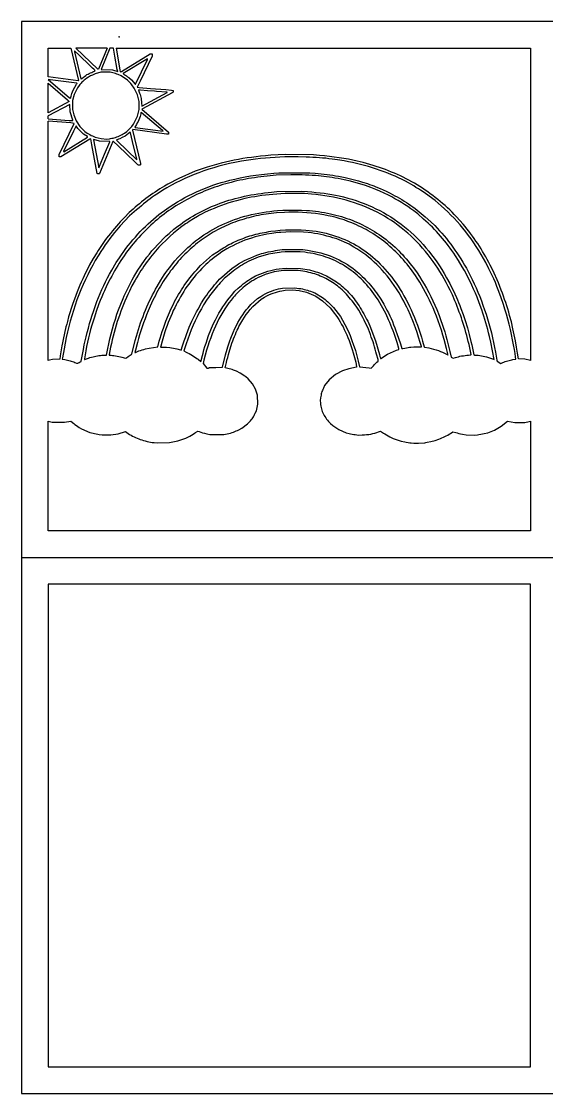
# Model space of a CAD drawing. Extents: x 0 to 250, y 0 to 250.
# Drawn here: x 0 to 122.5, y 0 to 250 of the extents above; entities that cross this region are included whole.
import ezdxf

# ---------------------------------------------------------------- set-up
doc = ezdxf.new("R2010")
doc.units = 0
doc.layers.add('CARVE', color=1, linetype='CONTINUOUS')
doc.layers.add('CUT', color=18, linetype='CONTINUOUS')

msp = doc.modelspace()

# ---------------------------------------------------------------- linework, layer by layer
at = {"layer": 'CARVE'}
for points in [[(15.55, 237.74), (15.8, 237.87), (16.09, 238.01), (16.39, 238.13), (16.64, 238.23), (16.85, 238.32), (17.03, 238.39), (17.14, 238.45), (17.18, 238.47), (17.19, 238.48), (17.16, 238.53), (17.09, 238.61), (16.86, 238.84), (16.54, 239.13), (15.95, 239.7), (13.44, 242.11), (12.37, 243.14), (12.37, 242.9), (13.87, 236.61), (13.9, 236.59), (13.95, 236.62), (14.07, 236.7), (14.46, 237), (14.71, 237.2), (15, 237.4), (15.29, 237.59)], [(29.4, 241.2), (29.4, 241.27), (23.76, 237.84), (23.75, 237.79), (23.78, 237.76), (23.85, 237.71), (24.08, 237.57), (24.25, 237.47), (24.49, 237.3), (24.76, 237.11), (25.03, 236.9), (25.66, 236.39), (26.51, 235.34), (26.61, 235.34), (29.4, 241.14)], [(21.65, 222.87), (21.93, 222.95), (22.23, 223.06), (22.54, 223.18), (22.85, 223.31), (23.16, 223.47), (23.46, 223.63), (23.75, 223.8), (24.02, 223.97), (24.58, 224.35), (25.73, 225.5), (26.11, 226.06), (26.28, 226.32), (26.46, 226.64), (26.64, 226.96), (26.78, 227.26), (27.08, 227.9), (27.45, 229.44), (27.45, 231.36), (27.08, 232.9), (26.78, 233.54), (26.64, 233.84), (26.48, 234.13), (26.31, 234.42), (26.13, 234.7), (25.93, 234.98), (25.72, 235.25), (25.5, 235.52), (25.27, 235.78), (24.78, 236.31), (23.26, 237.33), (22.59, 237.6), (22.29, 237.72), (21.95, 237.84), (21.61, 237.95), (21.33, 238.03), (20.73, 238.17), (18.54, 238.16), (17.2, 237.8), (16.54, 237.5), (16.09, 237.28), (15.65, 237.03), (15.24, 236.76), (14.85, 236.46), (14.66, 236.31), (14.47, 236.15), (14.3, 235.98), (14.12, 235.81), (13.96, 235.64), (13.8, 235.46), (13.64, 235.27), (13.49, 235.08), (13.06, 234.51), (12.29, 232.94), (11.92, 231.54), (11.91, 229.44), (12.19, 228.19), (12.74, 226.85), (13.62, 225.5), (14.78, 224.35), (15.34, 223.97), (15.61, 223.8), (15.92, 223.62), (16.25, 223.44), (16.54, 223.3), (17.18, 223), (18.63, 222.67), (19.94, 222.58), (20.51, 222.65), (20.78, 222.69), (21.08, 222.75), (21.38, 222.81)], [(11.77, 233.19), (12.03, 233.99), (12.84, 235.39), (12.93, 235.45), (12.96, 235.47), (12.99, 235.5), (12.99, 235.53), (12.98, 235.54), (12.94, 235.58), (6.73, 236.41), (6.27, 236.44), (11.23, 232.19), (11.5, 232.09), (11.5, 232.24), (11.52, 232.36), (11.58, 232.58), (11.66, 232.86)], [(33.97, 233.47), (33.95, 233.49), (31.5, 233.69), (31.01, 233.73), (29.4, 233.85), (27.76, 233.99), (27.27, 234.05), (27.48, 233.53), (27.58, 233.25), (27.67, 232.96), (27.76, 232.66), (27.83, 232.35), (27.9, 232.03), (27.95, 231.7), (28, 231.37), (28.03, 231.04), (28.08, 230.27), (33.99, 233.45)], [(30.42, 226.67), (27.95, 228.78), (27.92, 228.78), (27.91, 228.77), (27.9, 228.75), (27.89, 228.67), (27.88, 228.57), (27.86, 228.46), (27.79, 228.17), (27.68, 227.84), (27.55, 227.47), (27.39, 227.08), (27.21, 226.69), (27.02, 226.33), (26.84, 225.99), (26.45, 225.35), (26.51, 225.3), (32.46, 224.49), (33.07, 224.39), (32.9, 224.55)], [(15.41, 223.06), (15.43, 223.14), (14.46, 223.75), (13.87, 224.32), (13.62, 224.57), (13.37, 224.83), (13.16, 225.07), (13, 225.26), (12.73, 225.64), (12.11, 224.4), (9.83, 219.66), (9.88, 219.61), (15.39, 222.99)], [(26.17, 221.01), (25.45, 224.05), (25.35, 224.15), (24.17, 223.26), (23.5, 222.92), (22.93, 222.66), (22.68, 222.55), (22.5, 222.48), (22.17, 222.38), (22.22, 222.25), (24.76, 219.82), (26.9, 217.74), (26.9, 217.98)], [(19.41, 219.08), (20.6, 221.94), (20.6, 222.02), (18.19, 222.11), (16.88, 222.46), (16.84, 222.43), (18.03, 215.87), (18.22, 216.22)], [(13.9, 170.74), (13.96, 170.79), (14.44, 173.48), (14.66, 174.59), (14.86, 175.51), (15.08, 176.48), (15.34, 177.49), (15.61, 178.51), (15.89, 179.53), (16.19, 180.53), (16.48, 181.48), (16.78, 182.38), (17.61, 184.66), (17.99, 185.63), (18.38, 186.57), (18.79, 187.49), (19.2, 188.39), (19.64, 189.29), (20.1, 190.18), (20.58, 191.08), (21.09, 191.99), (22.1, 193.78), (22.85, 194.89), (23.34, 195.61), (23.85, 196.33), (24.37, 197.03), (24.9, 197.73), (25.44, 198.41), (26, 199.07), (26.57, 199.73), (27.14, 200.37), (27.73, 201), (28.32, 201.61), (28.93, 202.21), (29.54, 202.79), (30.16, 203.35), (30.79, 203.9), (31.42, 204.44), (32.07, 204.95), (33.88, 206.31), (34.7, 206.87), (35.53, 207.41), (36.39, 207.93), (37.25, 208.44), (38.14, 208.93), (39.03, 209.4), (39.94, 209.84), (40.86, 210.27), (41.79, 210.68), (42.74, 211.07), (43.69, 211.44), (44.65, 211.79), (45.62, 212.11), (46.6, 212.42), (47.59, 212.7), (48.58, 212.96), (49.8, 213.26), (51.01, 213.52), (52.22, 213.76), (53.45, 213.97), (54.71, 214.15), (56.02, 214.32), (57.4, 214.47), (58.84, 214.6), (60.07, 214.71), (67.3, 214.71), (68.52, 214.6), (69.93, 214.47), (70.63, 214.39), (71.31, 214.31), (71.98, 214.21), (72.65, 214.12), (73.3, 214.01), (73.95, 213.9), (75.54, 213.62), (78.64, 212.84), (79.53, 212.56), (80.69, 212.18), (81.21, 212), (81.71, 211.82), (82.2, 211.64), (82.69, 211.45), (83.7, 211.02), (85.12, 210.41), (86.03, 209.95), (86.58, 209.67), (87.13, 209.37), (87.67, 209.07), (88.21, 208.76), (88.74, 208.45), (89.27, 208.12), (89.79, 207.79), (90.3, 207.45), (90.81, 207.1), (91.31, 206.74), (91.81, 206.38), (92.3, 206.01), (92.79, 205.63), (93.27, 205.24), (93.74, 204.84), (94.21, 204.44), (95.53, 203.29), (96.42, 202.38), (96.98, 201.8), (97.53, 201.2), (98.07, 200.6), (98.6, 199.98), (99.13, 199.35), (99.64, 198.7), (100.15, 198.05), (100.64, 197.38), (101.13, 196.7), (101.6, 196.02), (102.06, 195.32), (102.51, 194.62), (102.95, 193.9), (103.37, 193.18), (103.79, 192.45), (104.19, 191.72), (105.16, 189.81), (105.62, 188.85), (106.06, 187.88), (106.48, 186.89), (106.9, 185.88), (107.29, 184.86), (107.67, 183.82), (108.04, 182.77), (108.39, 181.71), (108.72, 180.64), (109.04, 179.56), (109.34, 178.46), (109.62, 177.36), (109.89, 176.24), (110.14, 175.12), (110.37, 173.99), (110.59, 172.85), (110.92, 171.05), (110.97, 170.76), (111.84, 170.26), (112.28, 170.45), (112.54, 170.57), (112.83, 170.67), (113.13, 170.77), (113.44, 170.87), (113.75, 170.96), (114.06, 171.03), (114.36, 171.1), (114.64, 171.15), (115.3, 171.25), (115.3, 171.42), (115.29, 171.56), (115.26, 171.81), (115.15, 172.54), (115, 173.5), (114.81, 174.59), (114.58, 175.79), (114.33, 176.99), (114.07, 178.19), (113.78, 179.39), (113.47, 180.57), (113.14, 181.74), (112.8, 182.9), (112.44, 184.03), (111.87, 185.77), (111.22, 187.43), (110.91, 188.21), (110.55, 189.09), (110.17, 189.96), (109.82, 190.73), (109.07, 192.35), (108.31, 193.78), (107.77, 194.74), (107.23, 195.69), (106.67, 196.62), (106.09, 197.52), (105.5, 198.41), (104.9, 199.27), (104.28, 200.12), (103.64, 200.95), (102.99, 201.76), (102.32, 202.56), (101.63, 203.33), (100.93, 204.09), (100.2, 204.84), (99.46, 205.57), (98.7, 206.28), (97.93, 206.98), (96.52, 208.21), (94.26, 209.88), (93.49, 210.4), (93.1, 210.66), (92.59, 210.98), (92.04, 211.31), (91.5, 211.63), (89.56, 212.73), (88.78, 213.13), (87.97, 213.52), (87.15, 213.89), (86.31, 214.26), (85.46, 214.61), (84.59, 214.94), (83.7, 215.27), (82.81, 215.57), (81.9, 215.87), (80.98, 216.14), (80.05, 216.41), (79.11, 216.65), (78.17, 216.88), (77.22, 217.1), (76.27, 217.29), (75.31, 217.47), (73.73, 217.75), (72.46, 217.91), (71.74, 218), (71.01, 218.08), (70.26, 218.15), (69.51, 218.21), (68.75, 218.27), (67.99, 218.31), (67.22, 218.35), (66.44, 218.38), (64.59, 218.45), (61.42, 218.4), (60.25, 218.35), (59.17, 218.3), (58.05, 218.23), (56.92, 218.13), (55.77, 218.02), (54.63, 217.89), (53.5, 217.74), (52.4, 217.57), (51.34, 217.4), (49.75, 217.12), (48.53, 216.84), (47.28, 216.54), (46.06, 216.22), (44.85, 215.88), (43.68, 215.52), (42.52, 215.14), (41.39, 214.73), (40.27, 214.3), (39.18, 213.85), (38.1, 213.38), (37.04, 212.87), (36, 212.35), (34.97, 211.8), (33.95, 211.22), (32.95, 210.62), (31.96, 209.99), (30.98, 209.33), (30.49, 208.99), (30, 208.63), (29.51, 208.26), (29.01, 207.87), (28.5, 207.46), (27.97, 207.03), (27.43, 206.56), (26.86, 206.07), (25.24, 204.64), (23.05, 202.34), (22.28, 201.43), (21.71, 200.75), (21.16, 200.06), (20.62, 199.35), (20.09, 198.64), (19.56, 197.9), (19.05, 197.15), (18.54, 196.39), (18.04, 195.6), (17.2, 194.25), (16.62, 193.18), (16.02, 192.06), (15.46, 190.93), (14.91, 189.79), (14.39, 188.63), (13.89, 187.45), (13.42, 186.27), (12.96, 185.07), (12.53, 183.85), (12.13, 182.63), (11.75, 181.39), (11.39, 180.14), (11.06, 178.87), (10.75, 177.59), (10.46, 176.3), (10.19, 175), (9.95, 173.68), (9.59, 171.53), (9.54, 171.24), (10.15, 171.15), (10.44, 171.1), (10.74, 171.04), (11.04, 170.97), (11.34, 170.89), (11.64, 170.8), (11.92, 170.71), (12.2, 170.6), (12.46, 170.5), (12.84, 170.34), (12.98, 170.29), (13.04, 170.27), (13.09, 170.29), (13.18, 170.33), (13.44, 170.46), (13.71, 170.61)], [(16.7, 171.81), (17.03, 171.89), (17.38, 171.96), (17.73, 172.02), (18.08, 172.07), (18.42, 172.12), (18.75, 172.15), (19.06, 172.17), (19.35, 172.17), (19.82, 172.17), (20.12, 173.7), (20.35, 174.82), (20.62, 175.98), (20.91, 177.14), (21.23, 178.31), (21.56, 179.47), (21.92, 180.61), (22.29, 181.71), (22.66, 182.76), (23.7, 185.37), (23.98, 186), (24.26, 186.63), (24.55, 187.25), (24.86, 187.86), (25.18, 188.48), (25.51, 189.11), (25.86, 189.75), (26.23, 190.41), (27.17, 192.03), (28.68, 194.25), (29.26, 195.01), (29.84, 195.75), (30.45, 196.49), (31.08, 197.22), (31.74, 197.94), (32.41, 198.64), (33.09, 199.32), (33.77, 199.97), (34.47, 200.59), (35.55, 201.55), (36.5, 202.26), (37.07, 202.68), (37.64, 203.09), (38.22, 203.49), (38.81, 203.87), (39.4, 204.25), (39.99, 204.61), (40.6, 204.96), (41.21, 205.3), (41.82, 205.62), (42.45, 205.94), (43.08, 206.24), (43.72, 206.54), (44.36, 206.82), (45.02, 207.09), (45.68, 207.35), (46.35, 207.6), (47.03, 207.84), (47.72, 208.07), (48.41, 208.29), (49.12, 208.5), (49.83, 208.69), (50.56, 208.88), (51.29, 209.06), (52.03, 209.22), (52.79, 209.38), (53.55, 209.53), (54.32, 209.66), (55.11, 209.79), (55.9, 209.9), (56.71, 210.01), (57.53, 210.11), (58.36, 210.19), (59.61, 210.32), (65.4, 210.41), (66.76, 210.32), (67.77, 210.24), (68.74, 210.15), (69.68, 210.05), (70.6, 209.93), (71.49, 209.8), (72.37, 209.65), (73.23, 209.49), (74.09, 209.31), (75.1, 209.07), (76.11, 208.81), (77.09, 208.52), (78.07, 208.22), (79.02, 207.89), (79.97, 207.53), (80.89, 207.15), (81.81, 206.75), (82.71, 206.33), (83.59, 205.88), (84.46, 205.41), (85.31, 204.92), (86.15, 204.41), (86.97, 203.87), (87.78, 203.31), (88.57, 202.72), (89.35, 202.11), (90.11, 201.48), (90.86, 200.83), (91.59, 200.15), (92.31, 199.45), (93.01, 198.73), (93.7, 197.98), (94.37, 197.22), (95.02, 196.42), (95.66, 195.61), (96.29, 194.77), (96.9, 193.91), (97.49, 193.03), (98.07, 192.13), (98.64, 191.2), (99.19, 190.25), (99.96, 188.86), (101.12, 186.48), (101.48, 185.65), (101.72, 185.08), (101.98, 184.45), (102.24, 183.79), (102.5, 183.1), (103.01, 181.69), (103.26, 180.99), (103.49, 180.3), (104.06, 178.56), (104.47, 176.97), (104.86, 175.4), (105.06, 174.56), (105.22, 173.84), (105.56, 172.29), (105.65, 172.23), (105.72, 172.21), (105.84, 172.19), (105.99, 172.18), (106.16, 172.17), (106.57, 172.17), (108.51, 171.79), (110.09, 171.21), (110.29, 171.18), (109.52, 175.23), (109.19, 176.57), (108.99, 177.37), (108.78, 178.17), (108.56, 178.96), (108.33, 179.75), (108.1, 180.52), (107.87, 181.28), (107.63, 182.01), (107.39, 182.72), (106.81, 184.42), (106.29, 185.69), (105.89, 186.66), (105.49, 187.59), (105.08, 188.5), (104.66, 189.38), (104.23, 190.24), (103.79, 191.1), (103.33, 191.94), (102.84, 192.8), (101.99, 194.27), (101.26, 195.37), (100.85, 195.98), (100.43, 196.58), (100, 197.17), (99.57, 197.74), (99.14, 198.3), (98.7, 198.86), (98.25, 199.4), (97.79, 199.93), (97.32, 200.46), (96.85, 200.98), (96.37, 201.49), (95.88, 201.99), (95.38, 202.48), (94.86, 202.97), (94.34, 203.45), (93.81, 203.93), (92.45, 205.13), (91.5, 205.83), (90.81, 206.34), (90.1, 206.84), (89.37, 207.32), (88.63, 207.79), (87.89, 208.24), (87.13, 208.67), (86.38, 209.08), (85.63, 209.47), (83.63, 210.43), (82.68, 210.82), (81.53, 211.27), (80.24, 211.75), (76.74, 212.77), (75.28, 213.08), (74.61, 213.22), (73.86, 213.36), (73.13, 213.49), (72.5, 213.59), (70.56, 213.87), (69.94, 213.94), (69.28, 214), (68.58, 214.06), (67.84, 214.11), (67.08, 214.15), (66.29, 214.18), (65.47, 214.2), (64.63, 214.22), (62.87, 214.25), (59.43, 214.12), (58.03, 213.99), (57.29, 213.92), (56.56, 213.85), (55.83, 213.76), (55.12, 213.67), (54.4, 213.57), (53.7, 213.46), (53, 213.34), (52.31, 213.22), (51.63, 213.09), (50.95, 212.95), (50.28, 212.8), (49.61, 212.65), (48.95, 212.48), (48.3, 212.31), (47.65, 212.13), (47.01, 211.94), (46.37, 211.75), (45.74, 211.54), (45.11, 211.33), (44.49, 211.11), (43.87, 210.88), (43.26, 210.64), (42.66, 210.4), (42.06, 210.15), (41.46, 209.88), (40.87, 209.61), (40.28, 209.33), (39.7, 209.05), (39.12, 208.75), (38.54, 208.44), (37.97, 208.13), (37.4, 207.81), (36, 207), (34.91, 206.26), (34.37, 205.88), (33.82, 205.49), (33.29, 205.09), (32.76, 204.68), (32.24, 204.27), (31.72, 203.85), (31.21, 203.41), (30.71, 202.97), (30.21, 202.52), (29.72, 202.06), (29.24, 201.6), (28.76, 201.12), (28.29, 200.64), (27.83, 200.15), (27.37, 199.65), (26.92, 199.15), (26.48, 198.63), (26.04, 198.11), (25.61, 197.58), (25.19, 197.04), (24.78, 196.49), (24.37, 195.94), (23.97, 195.38), (23.58, 194.81), (23.2, 194.24), (22.82, 193.65), (22.45, 193.06), (22.09, 192.47), (21.74, 191.86), (21.39, 191.25), (21.05, 190.63), (20.72, 190), (19.96, 188.53), (19.36, 187.2), (19.07, 186.55), (18.74, 185.75), (18.4, 184.91), (18.09, 184.12), (17.42, 182.36), (17.01, 181.07), (16.71, 180.11), (16.42, 179.15), (16.15, 178.18), (15.89, 177.19), (15.65, 176.2), (15.42, 175.2), (15.21, 174.19), (15.01, 173.17), (14.7, 171.33), (14.7, 171.14), (14.76, 171.15), (14.97, 171.22), (15.38, 171.38), (15.65, 171.49), (15.99, 171.6), (16.35, 171.71)], [(25.6, 172.31), (25.74, 172.38), (26.53, 175.62), (26.82, 176.61), (27.05, 177.4), (27.29, 178.18), (27.54, 178.95), (27.8, 179.71), (28.08, 180.47), (28.36, 181.22), (28.65, 181.97), (28.95, 182.7), (29.26, 183.43), (29.57, 184.14), (29.9, 184.85), (30.23, 185.55), (30.58, 186.23), (30.93, 186.9), (31.28, 187.56), (31.65, 188.21), (32.48, 189.65), (33.33, 190.88), (33.72, 191.44), (34.16, 192.05), (34.6, 192.65), (34.99, 193.14), (35.81, 194.17), (36.49, 194.93), (37.05, 195.53), (37.62, 196.12), (38.21, 196.69), (38.8, 197.25), (39.4, 197.79), (40.02, 198.31), (40.64, 198.81), (41.28, 199.3), (41.92, 199.77), (42.58, 200.22), (43.24, 200.66), (43.92, 201.07), (44.61, 201.48), (45.31, 201.86), (46.02, 202.23), (46.74, 202.58), (47.47, 202.91), (48.21, 203.23), (48.96, 203.53), (49.72, 203.81), (50.5, 204.08), (51.28, 204.33), (52.08, 204.56), (52.89, 204.78), (53.7, 204.98), (54.53, 205.16), (55.37, 205.33), (56.23, 205.48), (57.09, 205.61), (57.97, 205.72), (58.85, 205.82), (59.75, 205.91), (60.97, 206.01), (65.31, 206.03), (66.49, 205.95), (67.21, 205.89), (67.93, 205.82), (68.63, 205.74), (69.33, 205.65), (70.02, 205.54), (70.71, 205.43), (71.39, 205.3), (72.06, 205.16), (72.72, 205.01), (73.38, 204.85), (74.03, 204.67), (74.67, 204.49), (75.31, 204.29), (75.94, 204.08), (76.56, 203.86), (77.17, 203.63), (77.78, 203.38), (78.38, 203.13), (78.97, 202.86), (79.56, 202.58), (80.14, 202.29), (80.71, 201.98), (81.28, 201.67), (81.84, 201.34), (82.39, 201), (82.93, 200.65), (83.47, 200.29), (84, 199.92), (84.53, 199.53), (85.05, 199.13), (85.56, 198.72), (86.06, 198.3), (87.18, 197.34), (88.02, 196.51), (88.44, 196.08), (88.87, 195.62), (89.32, 195.13), (89.77, 194.61), (90.21, 194.09), (90.64, 193.56), (91.06, 193.03), (91.46, 192.51), (92.29, 191.4), (92.88, 190.49), (93.42, 189.63), (93.95, 188.73), (94.48, 187.79), (95, 186.82), (95.51, 185.83), (95.99, 184.82), (96.45, 183.83), (96.87, 182.84), (97.46, 181.41), (97.87, 180.26), (98.17, 179.38), (98.46, 178.5), (98.74, 177.61), (99, 176.71), (99.25, 175.81), (99.5, 174.89), (99.73, 173.96), (99.95, 173.01), (100.24, 171.75), (100.68, 171.46), (101.29, 171.66), (101.58, 171.74), (101.92, 171.82), (102.29, 171.91), (102.69, 171.99), (103.1, 172.06), (103.51, 172.12), (103.9, 172.17), (104.26, 172.21), (104.68, 172.26), (104.82, 172.28), (104.88, 172.3), (104.92, 172.33), (104.58, 173.9), (104.41, 174.63), (104.24, 175.35), (104.06, 176.07), (103.88, 176.78), (103.69, 177.48), (103.49, 178.18), (103.28, 178.87), (103.07, 179.55), (102.85, 180.23), (102.63, 180.91), (102.39, 181.58), (102.15, 182.24), (101.91, 182.9), (101.65, 183.56), (101.39, 184.21), (101.12, 184.85), (100.54, 186.23), (100, 187.33), (99.54, 188.23), (99.08, 189.12), (98.6, 189.99), (98.11, 190.84), (97.61, 191.67), (97.1, 192.47), (96.58, 193.25), (96.05, 194.01), (94.87, 195.6), (94.23, 196.39), (93.57, 197.15), (92.91, 197.89), (92.23, 198.61), (91.53, 199.3), (90.83, 199.98), (90.11, 200.63), (89.37, 201.26), (88.62, 201.87), (87.86, 202.45), (87.09, 203.01), (86.3, 203.56), (85.5, 204.07), (84.68, 204.57), (83.85, 205.04), (83.01, 205.5), (82.15, 205.93), (81.28, 206.33), (80.39, 206.72), (79.5, 207.08), (78.58, 207.42), (77.66, 207.74), (76.72, 208.04), (75.76, 208.32), (74.8, 208.57), (73.82, 208.8), (72.82, 209.01), (71.81, 209.19), (70.79, 209.36), (69.75, 209.5), (68.7, 209.62), (67.64, 209.72), (66.04, 209.85), (61.51, 209.86), (60.52, 209.8), (59.58, 209.74), (58.67, 209.67), (57.79, 209.59), (56.94, 209.5), (56.09, 209.39), (55.26, 209.27), (54.43, 209.14), (53.61, 208.99), (52.13, 208.71), (51.03, 208.44), (50.15, 208.2), (49.26, 207.95), (48.38, 207.68), (47.5, 207.39), (46.64, 207.08), (45.79, 206.75), (44.95, 206.42), (44.14, 206.06), (42.88, 205.5), (42.02, 205.04), (41.56, 204.79), (41.08, 204.52), (40.1, 203.94), (39.15, 203.35), (38.71, 203.06), (38.31, 202.79), (37.09, 201.92), (36.23, 201.25), (35.44, 200.6), (34.72, 199.96), (34.04, 199.34), (32.44, 197.76), (32.04, 197.33), (31.65, 196.89), (31.25, 196.44), (30.86, 195.97), (30.47, 195.49), (30.08, 195), (29.7, 194.5), (29.33, 194), (28.95, 193.48), (28.59, 192.96), (28.23, 192.42), (27.88, 191.89), (27.53, 191.35), (27.2, 190.8), (26.87, 190.25), (26.55, 189.69), (25.77, 188.31), (25.2, 187.12), (24.84, 186.36), (24.49, 185.59), (24.15, 184.81), (23.83, 184.03), (23.51, 183.24), (23.21, 182.44), (22.92, 181.63), (22.64, 180.82), (22.37, 180), (22.12, 179.17), (21.87, 178.33), (21.63, 177.48), (21.41, 176.63), (21.2, 175.76), (21, 174.89), (20.81, 174.01), (20.49, 172.33), (20.49, 172.17), (20.75, 172.17), (20.97, 172.16), (21.25, 172.13), (21.58, 172.09), (21.94, 172.02), (22.33, 171.95), (22.71, 171.87), (23.08, 171.79), (23.41, 171.7), (24.26, 171.46), (24.3, 171.47), (24.49, 171.59), (24.89, 171.86), (25.33, 172.15)], [(99.15, 173.73), (98.6, 175.86), (98.32, 176.85), (97.96, 178), (97.21, 180.22), (96.82, 181.25), (96.43, 182.23), (96.03, 183.19), (95.61, 184.12), (95.19, 185.03), (94.75, 185.92), (94.29, 186.8), (93.81, 187.67), (92.96, 189.18), (92.31, 190.17), (91.94, 190.73), (91.55, 191.29), (91.16, 191.83), (90.76, 192.36), (90.36, 192.89), (89.95, 193.4), (89.53, 193.9), (89.11, 194.4), (88.68, 194.88), (88.24, 195.35), (87.8, 195.81), (87.34, 196.26), (86.89, 196.7), (86.43, 197.13), (85.96, 197.55), (85.48, 197.96), (85, 198.36), (84.51, 198.75), (84.02, 199.13), (83.52, 199.49), (83.01, 199.85), (82.5, 200.19), (81.98, 200.53), (81.45, 200.85), (80.92, 201.16), (80.39, 201.46), (79.84, 201.75), (79.29, 202.03), (78.74, 202.3), (78.18, 202.56), (77.61, 202.81), (77.04, 203.04), (76.16, 203.38), (75.26, 203.7), (74.36, 203.98), (73.43, 204.25), (72.49, 204.49), (71.54, 204.7), (70.58, 204.89), (69.6, 205.05), (68.61, 205.19), (67.61, 205.31), (66.6, 205.4), (65.57, 205.46), (64.53, 205.5), (63.47, 205.51), (62.41, 205.5), (61.33, 205.47), (59.48, 205.36), (58.87, 205.3), (58.26, 205.23), (57.66, 205.15), (57.06, 205.07), (56.47, 204.97), (55.89, 204.87), (55.31, 204.76), (54.73, 204.64), (54.16, 204.52), (53.59, 204.38), (53.03, 204.24), (52.47, 204.09), (51.92, 203.93), (51.38, 203.76), (50.83, 203.58), (50.3, 203.4), (49.77, 203.21), (49.24, 203.01), (48.72, 202.8), (48.2, 202.58), (47.69, 202.35), (47.19, 202.12), (46.68, 201.88), (46.19, 201.63), (45.7, 201.37), (45.21, 201.1), (44.73, 200.83), (44.26, 200.55), (43.79, 200.25), (43.32, 199.96), (42.86, 199.65), (42.41, 199.33), (41.96, 199.01), (41.51, 198.68), (41.08, 198.34), (40.64, 197.99), (40.21, 197.63), (39.79, 197.27), (39.37, 196.9), (38.96, 196.52), (38.55, 196.13), (38.15, 195.73), (37.76, 195.33), (37.36, 194.92), (36.98, 194.5), (36.6, 194.07), (36.22, 193.63), (35.85, 193.19), (35.49, 192.73), (35.13, 192.27), (34.77, 191.81), (34.43, 191.33), (34.08, 190.84), (33.75, 190.35), (33.41, 189.85), (33.09, 189.34), (32.77, 188.83), (32.45, 188.3), (32.14, 187.77), (31.84, 187.23), (31.54, 186.68), (31.24, 186.13), (30.96, 185.56), (30.67, 184.99), (30.01, 183.63), (29.55, 182.52), (29.18, 181.6), (28.83, 180.68), (28.49, 179.75), (28.17, 178.82), (27.86, 177.89), (27.58, 176.96), (27.31, 176.03), (27.06, 175.11), (26.61, 173.34), (26.48, 172.8), (26.58, 172.84), (27.41, 173.16), (27.75, 173.28), (28.16, 173.41), (28.57, 173.54), (28.95, 173.64), (29.76, 173.85), (31.78, 174.11), (32.16, 175.46), (32.35, 176.12), (32.6, 176.9), (32.86, 177.72), (33.11, 178.48), (33.68, 180.14), (34.94, 183.07), (35.46, 184.11), (35.74, 184.66), (36.04, 185.22), (36.35, 185.77), (36.67, 186.32), (36.99, 186.87), (37.33, 187.4), (37.66, 187.92), (38, 188.43), (38.78, 189.58), (39.38, 190.33), (39.69, 190.7), (40.07, 191.15), (40.48, 191.63), (40.88, 192.07), (41.77, 193.06), (44.6, 195.54), (45.55, 196.2), (45.95, 196.47), (46.35, 196.73), (46.75, 196.99), (47.16, 197.24), (47.58, 197.48), (47.99, 197.72), (48.41, 197.95), (48.83, 198.17), (49.26, 198.38), (49.69, 198.59), (50.13, 198.78), (50.57, 198.98), (51.01, 199.16), (51.46, 199.34), (51.91, 199.5), (52.36, 199.67), (52.82, 199.82), (53.29, 199.97), (53.76, 200.11), (54.23, 200.24), (54.71, 200.37), (55.2, 200.49), (55.68, 200.6), (56.18, 200.71), (56.68, 200.81), (57.18, 200.9), (57.69, 200.99), (58.21, 201.06), (59.25, 201.2), (60.32, 201.31), (61.6, 201.42), (65.22, 201.43), (66.31, 201.34), (67.12, 201.27), (67.93, 201.18), (68.72, 201.07), (69.51, 200.93), (70.29, 200.78), (71.05, 200.6), (71.81, 200.41), (72.56, 200.19), (73.29, 199.96), (74.02, 199.7), (74.74, 199.42), (75.45, 199.13), (76.14, 198.81), (76.83, 198.47), (77.51, 198.11), (78.17, 197.74), (78.83, 197.34), (79.48, 196.92), (80.11, 196.48), (80.74, 196.02), (81.35, 195.54), (81.96, 195.04), (82.55, 194.53), (83.13, 193.99), (83.7, 193.43), (84.26, 192.85), (84.81, 192.25), (85.35, 191.64), (85.88, 191), (86.4, 190.34), (86.9, 189.66), (87.4, 188.97), (87.87, 188.26), (88.34, 187.53), (88.79, 186.78), (89.24, 186.01), (89.67, 185.21), (90.1, 184.4), (90.51, 183.56), (90.91, 182.72), (91.3, 181.85), (91.67, 180.97), (92.03, 180.08), (92.37, 179.17), (92.7, 178.26), (93.01, 177.33), (93.31, 176.4), (93.59, 175.46), (93.98, 174.12), (94.01, 174.07), (95, 173.88), (95.58, 173.75), (96.15, 173.6), (96.72, 173.44), (97.27, 173.26), (97.79, 173.07), (98.26, 172.87), (98.68, 172.67), (98.87, 172.57), (99.03, 172.48), (99.28, 172.32), (99.28, 172.39), (99.29, 172.4), (99.31, 172.4), (99.34, 172.37), (99.37, 172.33), (99.46, 172.21), (99.46, 172.48)], [(38.51, 177.01), (39.15, 178.71), (39.78, 180.1), (40.08, 180.75), (40.45, 181.5), (40.84, 182.25), (41.2, 182.92), (41.98, 184.35), (42.56, 185.22), (42.88, 185.69), (43.22, 186.19), (43.58, 186.68), (43.95, 187.17), (44.32, 187.66), (44.69, 188.13), (45.06, 188.57), (45.42, 188.98), (46.22, 189.89), (49.12, 192.43), (50.01, 193.01), (50.67, 193.44), (51.36, 193.84), (52.06, 194.22), (52.77, 194.58), (53.48, 194.91), (54.19, 195.21), (54.89, 195.48), (55.59, 195.72), (56.01, 195.85), (56.49, 195.98), (57.02, 196.11), (57.58, 196.24), (58.15, 196.36), (58.71, 196.47), (59.25, 196.57), (59.75, 196.64), (60.79, 196.79), (65.67, 196.79), (66.7, 196.65), (67.5, 196.52), (68.29, 196.38), (69.06, 196.21), (69.82, 196.02), (70.57, 195.81), (71.3, 195.57), (72.02, 195.32), (72.72, 195.04), (73.41, 194.74), (74.09, 194.41), (74.75, 194.06), (75.4, 193.69), (76.04, 193.3), (76.66, 192.89), (77.27, 192.45), (77.86, 191.99), (78.29, 191.64), (78.71, 191.28), (79.12, 190.92), (79.52, 190.54), (79.92, 190.16), (80.3, 189.77), (80.68, 189.37), (81.05, 188.96), (81.41, 188.53), (81.77, 188.1), (82.12, 187.66), (82.47, 187.2), (82.81, 186.73), (83.15, 186.24), (83.49, 185.74), (83.82, 185.23), (84.56, 184.05), (85.27, 182.69), (85.59, 182.05), (85.91, 181.38), (86.22, 180.7), (86.53, 180), (86.82, 179.29), (87.1, 178.59), (87.37, 177.89), (87.61, 177.21), (88.39, 174.8), (88.71, 173.73), (88.72, 173.71), (88.95, 173.74), (89.47, 173.84), (89.8, 173.91), (90.18, 173.97), (90.55, 174.02), (90.87, 174.06), (91.55, 174.14), (93.31, 174.12), (93.31, 174.23), (93.03, 175.16), (92.66, 176.37), (92.3, 177.48), (91.91, 178.58), (91.45, 179.78), (90.79, 181.49), (90.19, 182.76), (89.9, 183.36), (89.55, 184.05), (89.18, 184.75), (88.84, 185.37), (88.1, 186.72), (87.48, 187.67), (86.96, 188.46), (86.42, 189.22), (85.87, 189.95), (85.31, 190.67), (84.73, 191.36), (84.14, 192.03), (83.54, 192.68), (82.92, 193.3), (82.29, 193.9), (81.64, 194.47), (80.99, 195.02), (80.32, 195.55), (79.64, 196.05), (78.95, 196.53), (78.24, 196.98), (77.53, 197.4), (76.44, 198.03), (73.55, 199.28), (72.68, 199.56), (71.99, 199.77), (71.28, 199.96), (70.56, 200.14), (69.84, 200.3), (69.11, 200.44), (68.37, 200.57), (67.64, 200.67), (66.9, 200.75), (65.76, 200.87), (62.87, 200.93), (60.52, 200.81), (60.02, 200.76), (59.34, 200.68), (58.39, 200.55), (57.26, 200.39), (54.55, 199.78), (53.64, 199.49), (52.88, 199.24), (52.14, 198.97), (51.42, 198.69), (50.71, 198.38), (50.01, 198.06), (49.31, 197.71), (48.61, 197.34), (47.9, 196.94), (46.77, 196.29), (46.02, 195.76), (45.49, 195.38), (44.97, 194.98), (44.47, 194.58), (43.97, 194.16), (43.48, 193.73), (42.99, 193.29), (42.52, 192.83), (42.05, 192.36), (41.59, 191.88), (41.14, 191.39), (40.7, 190.89), (40.27, 190.37), (39.84, 189.84), (39.43, 189.3), (39.02, 188.75), (38.62, 188.18), (38.23, 187.61), (37.85, 187.02), (37.48, 186.42), (37.12, 185.81), (36.76, 185.18), (36.42, 184.55), (36.08, 183.9), (35.75, 183.25), (35.43, 182.58), (35.13, 181.9), (34.83, 181.21), (34.54, 180.51), (34.25, 179.79), (33.98, 179.07), (33.72, 178.33), (33.47, 177.59), (32.8, 175.45), (32.48, 174.29), (32.42, 174.08), (33.83, 174.08), (34.65, 173.96), (35.02, 173.9), (35.45, 173.82), (35.87, 173.73), (36.23, 173.65), (37.14, 173.41), (37.28, 173.36), (37.58, 174.33), (37.75, 174.84), (37.98, 175.52), (38.24, 176.27)], [(42.2, 172.09), (42.36, 172.68), (42.57, 173.42), (42.82, 174.22), (43.06, 174.99), (43.63, 176.73), (44.75, 179.43), (45.25, 180.42), (45.65, 181.2), (46.07, 181.96), (46.5, 182.7), (46.96, 183.42), (47.43, 184.11), (47.92, 184.79), (48.43, 185.45), (48.97, 186.09), (49.81, 187.08), (50.59, 187.8), (50.96, 188.13), (51.35, 188.46), (51.76, 188.79), (52.17, 189.1), (52.59, 189.4), (53, 189.68), (53.42, 189.95), (53.82, 190.19), (54.64, 190.66), (55.63, 191.08), (56.26, 191.34), (56.88, 191.56), (57.51, 191.76), (58.14, 191.93), (58.78, 192.08), (59.45, 192.21), (60.14, 192.31), (60.87, 192.4), (61.76, 192.49), (65.13, 192.41), (67.19, 192.07), (68.2, 191.78), (68.64, 191.65), (69.07, 191.51), (69.5, 191.36), (69.93, 191.2), (70.35, 191.02), (70.76, 190.84), (71.17, 190.65), (71.57, 190.44), (71.97, 190.22), (72.36, 190), (72.75, 189.76), (73.13, 189.51), (73.51, 189.26), (73.87, 188.99), (74.24, 188.71), (74.6, 188.42), (74.95, 188.12), (75.3, 187.81), (75.64, 187.48), (75.98, 187.15), (76.31, 186.81), (76.64, 186.45), (76.96, 186.09), (77.27, 185.71), (77.58, 185.33), (77.89, 184.93), (78.19, 184.52), (78.48, 184.1), (78.77, 183.67), (79.05, 183.23), (79.33, 182.78), (79.6, 182.32), (79.9, 181.79), (80.22, 181.2), (80.53, 180.61), (80.78, 180.1), (81.3, 179.03), (82.62, 175.54), (83.53, 172.37), (83.64, 171.88), (83.73, 171.53), (83.76, 171.42), (83.79, 171.38), (83.83, 171.38), (85.4, 172.41), (87.48, 173.34), (88.06, 173.51), (88.06, 173.74), (87.62, 175.15), (87.4, 175.85), (87.17, 176.54), (86.93, 177.22), (86.69, 177.89), (86.44, 178.54), (86.18, 179.18), (85.92, 179.81), (85.65, 180.42), (85.07, 181.73), (83.2, 185.06), (82.6, 185.92), (82.2, 186.48), (81.8, 187.02), (81.39, 187.55), (80.97, 188.06), (80.55, 188.55), (80.12, 189.03), (79.68, 189.5), (79.23, 189.95), (78.78, 190.38), (78.31, 190.8), (77.84, 191.2), (77.37, 191.59), (76.88, 191.96), (76.39, 192.32), (75.89, 192.66), (75.38, 192.99), (74.86, 193.3), (74.34, 193.59), (73.81, 193.87), (73.27, 194.14), (72.72, 194.39), (72.16, 194.63), (71.59, 194.85), (71.02, 195.05), (70.44, 195.24), (69.85, 195.42), (69.25, 195.58), (68.64, 195.73), (68.03, 195.86), (67.4, 195.97), (66.77, 196.07), (66.13, 196.16), (65.04, 196.29), (61.51, 196.3), (60.61, 196.2), (60.17, 196.15), (59.66, 196.08), (59.14, 195.99), (58.66, 195.91), (57.62, 195.71), (55.23, 195.01), (53.01, 194.07), (52.07, 193.54), (51.58, 193.26), (51.12, 192.99), (50.68, 192.7), (50.24, 192.41), (49.81, 192.09), (49.37, 191.76), (48.92, 191.4), (48.45, 191), (47.33, 190.05), (46.68, 189.38), (46.35, 189.03), (46.03, 188.68), (45.71, 188.33), (45.4, 187.96), (45.09, 187.59), (44.79, 187.21), (44.49, 186.82), (44.19, 186.43), (43.9, 186.03), (43.61, 185.62), (43.33, 185.21), (43.05, 184.79), (42.78, 184.36), (42.51, 183.92), (41.98, 183.02), (41.47, 182.1), (40.98, 181.15), (40.51, 180.16), (40.05, 179.15), (39.61, 178.11), (39.19, 177.03), (38.78, 175.93), (38.39, 174.8), (37.86, 173.18), (37.88, 173.16), (38.45, 172.9), (38.77, 172.75), (39.12, 172.57), (39.5, 172.36), (39.88, 172.14), (40.25, 171.9), (40.61, 171.67), (40.94, 171.44), (41.23, 171.22), (41.84, 170.73), (41.92, 170.94)], [(45.37, 169.31), (46.92, 169.36), (47.6, 172.29), (47.98, 173.56), (48.17, 174.16), (48.4, 174.84), (48.64, 175.53), (48.86, 176.14), (49.36, 177.45), (49.81, 178.39), (50.15, 179.08), (50.51, 179.76), (50.88, 180.4), (51.26, 181.03), (51.66, 181.62), (52.06, 182.19), (52.46, 182.73), (52.88, 183.24), (53.49, 183.96), (55.09, 185.39), (55.84, 185.88), (56.35, 186.19), (56.84, 186.47), (57.33, 186.72), (57.83, 186.94), (58.33, 187.14), (58.85, 187.31), (59.4, 187.47), (59.98, 187.61), (60.88, 187.81), (63.8, 187.89), (64.74, 187.75), (65.15, 187.69), (65.55, 187.61), (65.95, 187.53), (66.33, 187.43), (66.71, 187.33), (67.08, 187.21), (67.44, 187.08), (67.79, 186.95), (68.47, 186.68), (70.2, 185.66), (70.82, 185.16), (71.12, 184.92), (71.46, 184.61), (71.81, 184.29), (72.12, 183.99), (72.8, 183.31), (74.42, 181.17), (75.93, 178.48), (76.43, 177.32), (76.66, 176.76), (76.93, 176.08), (77.19, 175.37), (77.42, 174.71), (77.91, 173.24), (78.56, 170.79), (78.85, 169.43), (81.14, 169.24), (81.62, 169.15), (82.12, 169.73), (82.34, 169.97), (82.56, 170.21), (82.75, 170.41), (82.9, 170.54), (83.18, 170.78), (83.18, 171.18), (82.86, 172.4), (82.71, 172.99), (82.55, 173.57), (82.38, 174.14), (82.2, 174.71), (82.02, 175.27), (81.83, 175.84), (81.62, 176.41), (81.41, 176.99), (80.93, 178.27), (80.46, 179.29), (80.22, 179.77), (79.93, 180.35), (79.62, 180.95), (79.33, 181.49), (78.67, 182.68), (78.05, 183.59), (77.75, 184.03), (77.44, 184.45), (77.12, 184.86), (76.8, 185.26), (76.48, 185.65), (76.15, 186.02), (75.82, 186.39), (75.48, 186.74), (75.13, 187.08), (74.78, 187.41), (74.43, 187.73), (74.06, 188.03), (73.7, 188.33), (73.33, 188.61), (72.95, 188.88), (72.57, 189.14), (72.18, 189.39), (71.78, 189.63), (71.38, 189.85), (70.98, 190.07), (70.56, 190.27), (70.15, 190.46), (69.72, 190.64), (69.29, 190.81), (68.86, 190.97), (68.41, 191.12), (67.97, 191.25), (67.51, 191.38), (67.05, 191.49), (66.58, 191.59), (66.11, 191.69), (65.63, 191.77), (64.59, 191.93), (61.15, 191.93), (58.99, 191.59), (56.83, 190.96), (55.84, 190.53), (55.26, 190.26), (54.71, 189.99), (54.2, 189.7), (53.7, 189.4), (53.2, 189.07), (52.71, 188.71), (52.2, 188.32), (51.66, 187.87), (50.68, 187.04), (49.97, 186.26), (49.7, 185.96), (49.43, 185.66), (48.91, 185.03), (48.4, 184.36), (47.91, 183.67), (47.43, 182.95), (46.97, 182.2), (46.52, 181.42), (46.08, 180.62), (45.66, 179.79), (45.26, 178.94), (44.87, 178.06), (44.5, 177.16), (44.15, 176.23), (43.81, 175.28), (43.49, 174.31), (43.19, 173.32), (42.56, 171.02), (42.37, 170.21), (43.24, 169.17), (43.47, 169.17), (43.57, 169.17), (43.66, 169.18), (43.72, 169.19), (43.77, 169.21), (43.83, 169.27)]]:
    msp.add_lwpolyline(points, close=True, dxfattribs=at)
for points in [[(20.66, 243.75), (18.61, 238.8), (21.26, 238.68), (22.46, 238.34), (22.36, 238.8), (21.81, 241.89), (21.48, 243.75)], [(21.48, 243.75), (20.66, 243.75)], [(6.25, 227.32), (11.11, 226.94), (11.56, 226.89), (11.89, 226.87), (11.99, 226.87), (12.01, 226.87), (12.02, 226.88), (11.99, 227), (11.89, 227.23), (11.83, 227.41), (11.75, 227.65), (11.58, 228.21), (11.4, 228.89), (11.28, 230.66), (6.25, 227.96)], [(6.25, 227.32), (6.25, 227.96)]]:
    msp.add_lwpolyline(points, dxfattribs=at)
at = {"layer": 'CUT'}
for points in [[(0, 125), (125, 125), (125, 250), (0, 250)], [(22.8, 246.37), (22.83, 246.38), (22.84, 246.41), (22.83, 246.45), (22.8, 246.46), (22.76, 246.45), (22.75, 246.41), (22.76, 246.38)], [(6.25, 118.75), (6.25, 6.25), (118.75, 6.25), (118.75, 118.75)]]:
    msp.add_lwpolyline(points, close=True, dxfattribs=at)
for points in [[(11.55, 243.75), (13.35, 236.21), (13.27, 236.12), (6.25, 237.07)], [(6.25, 237.07), (6.25, 243.75), (11.55, 243.75)], [(22.07, 243.75), (22.98, 238.71), (23.07, 238.22), (23.34, 238.32), (30.04, 242.43), (30.49, 242.43), (30.49, 241.92), (27.67, 236.09), (27, 234.65), (27.46, 234.6), (30.14, 234.38), (33.68, 234.1), (35, 234), (35.39, 233.86), (35.39, 233.53), (35.17, 233.35), (28.26, 229.64), (28.12, 229.51), (34.34, 224.19), (34.34, 223.7), (33.81, 223.7), (26.02, 224.77), (25.92, 224.68), (27.78, 216.9), (27.78, 216.55), (27.62, 216.51), (27.55, 216.5), (27.47, 216.49), (27.39, 216.5), (27.32, 216.52), (27.18, 216.57), (26.41, 217.31), (24.62, 219.02), (22.55, 221.01), (21.48, 222.04), (21.33, 222.04), (18.2, 214.52), (18.11, 214.49), (17.99, 214.48), (17.84, 214.49), (17.67, 214.52), (16.46, 221.21), (16.2, 222.66), (15.95, 222.57), (9.22, 218.45), (8.79, 218.45), (8.79, 218.97), (12.27, 226.2), (11.54, 226.33), (6.25, 226.73)], [(19.98, 243.75), (17.94, 238.84), (17.81, 238.84), (12.68, 243.75)], [(19.98, 243.75), (12.68, 243.75)], [(22.08, 243.75), (118.75, 243.75), (118.75, 170.93)], [(6.25, 228.7), (6.25, 235.58)], [(6.25, 235.58), (10.76, 231.74), (11.16, 231.34), (6.25, 228.7)], [(6.25, 170.92), (6.25, 226.73)], [(118.75, 170.93), (117.45, 171.22), (115.97, 171.32), (115.94, 171.34), (115.75, 172.61), (115.52, 174.04), (115.26, 175.51), (114.97, 176.96), (114.66, 178.36), (114.29, 179.96), (113.89, 181.42), (113.67, 182.2), (113.44, 182.96), (113.21, 183.71), (112.97, 184.45), (112.72, 185.19), (112.47, 185.91), (112.21, 186.64), (111.94, 187.36), (111.3, 189.02), (109.94, 192.03), (109.35, 193.18), (109.02, 193.82), (108.68, 194.46), (108.32, 195.09), (107.96, 195.72), (107.59, 196.35), (107.21, 196.97), (106.82, 197.58), (106.43, 198.19), (106.02, 198.79), (105.62, 199.38), (105.2, 199.96), (104.78, 200.53), (104.36, 201.09), (103.93, 201.64), (103.49, 202.17), (103.06, 202.7), (101.51, 204.44), (100.98, 204.99), (100.45, 205.52), (99.91, 206.04), (99.37, 206.56), (98.82, 207.06), (98.26, 207.55), (97.69, 208.03), (97.12, 208.5), (96.55, 208.96), (95.96, 209.41), (95.37, 209.84), (94.77, 210.27), (94.17, 210.69), (93.56, 211.1), (92.94, 211.49), (92.31, 211.88), (91.68, 212.25), (91.04, 212.62), (90.39, 212.97), (89.74, 213.31), (89.07, 213.65), (88.4, 213.97), (87.73, 214.28), (87.04, 214.59), (86.35, 214.88), (85.65, 215.16), (84.94, 215.44), (84.23, 215.7), (83.51, 215.95), (82.77, 216.19), (82.04, 216.43), (81.29, 216.65), (79.69, 217.11), (78.29, 217.43), (77.29, 217.65), (76.26, 217.85), (75.19, 218.04), (74.1, 218.22), (72.99, 218.38), (71.86, 218.52), (70.72, 218.65), (69.56, 218.75), (68.12, 218.88), (61.6, 218.97), (58.17, 218.78), (56.9, 218.67), (55.78, 218.56), (54.72, 218.44), (53.69, 218.31), (52.68, 218.17), (51.68, 218.01), (50.67, 217.83), (49.64, 217.63), (48.58, 217.4), (46.59, 216.97), (43.32, 216.03), (40.52, 215.05), (36.73, 213.41), (34.19, 212.08), (33.38, 211.6), (32.83, 211.27), (32.28, 210.93), (31.73, 210.58), (31.18, 210.22), (30.64, 209.85), (30.1, 209.47), (29.57, 209.09), (29.04, 208.7), (28.52, 208.3), (28.01, 207.9), (27.51, 207.49), (27.01, 207.08), (26.53, 206.67), (26.07, 206.25), (25.61, 205.84), (25.17, 205.42), (24.02, 204.32), (23.07, 203.3), (22.62, 202.8), (22.15, 202.27), (21.68, 201.72), (21.21, 201.15), (20.74, 200.57), (20.29, 200), (19.86, 199.43), (19.47, 198.89), (18.18, 197.03), (17.91, 196.6), (17.55, 196.03), (16.77, 194.73), (15.88, 193.22), (15.32, 192.11), (14.97, 191.4), (14.62, 190.68), (14.29, 189.95), (13.96, 189.22), (13.64, 188.47), (13.32, 187.71), (13.01, 186.93), (12.7, 186.13), (11.9, 184.03), (11.01, 181.09), (10.72, 180.04), (10.56, 179.43), (10.39, 178.75), (10.05, 177.3), (9.73, 175.8), (9.59, 175.08), (9.46, 174.39), (9.06, 172.05), (8.95, 171.26), (7.23, 171.16), (6.53, 170.99), (6.25, 170.92)], [(6.25, 156.77), (7.14, 156.53), (10.04, 156.52), (11.52, 156.82), (12.19, 156.27), (12.49, 156.02), (12.83, 155.77), (13.16, 155.53), (13.44, 155.35), (14.03, 154.98), (15.92, 154.18), (16.7, 153.99), (17.05, 153.9), (17.45, 153.82), (17.84, 153.76), (18.17, 153.71), (18.87, 153.62), (20.89, 153.62), (22.6, 153.86), (24.26, 154.35), (24.91, 153.92), (25.23, 153.71), (25.57, 153.51), (25.91, 153.32), (26.26, 153.15), (26.62, 152.98), (26.98, 152.82), (27.35, 152.67), (27.73, 152.53), (28.11, 152.4), (28.5, 152.28), (28.9, 152.17), (29.3, 152.08), (29.71, 151.99), (30.12, 151.91), (30.53, 151.85), (30.95, 151.79), (31.75, 151.7), (34.55, 151.79), (36.47, 152.18), (38.35, 152.83), (39.25, 153.31), (39.64, 153.52), (40.03, 153.75), (40.38, 153.96), (40.64, 154.14), (41.13, 154.49), (41.46, 154.37), (41.86, 154.22), (42.27, 154.09), (42.72, 153.97), (43.24, 153.84), (43.96, 153.67), (47.22, 153.66), (48.02, 153.84), (48.4, 153.93), (48.77, 154.03), (49.12, 154.13), (49.45, 154.24), (49.78, 154.36), (50.1, 154.5), (50.42, 154.64), (50.74, 154.8), (51.45, 155.17), (52.75, 156.14), (53.21, 156.64), (53.42, 156.89), (53.62, 157.12), (53.79, 157.36), (53.96, 157.6), (54.12, 157.84), (54.26, 158.09), (54.4, 158.35), (54.52, 158.62), (54.8, 159.21), (55.15, 160.72), (55.06, 162.86), (54.58, 164.29), (53.92, 165.47), (52.87, 166.69), (52.35, 167.11), (52.09, 167.3), (51.75, 167.54), (51.38, 167.77), (51.02, 167.99), (50.2, 168.45), (49.49, 168.69), (49.17, 168.8), (48.81, 168.9), (48.47, 168.99), (48.18, 169.06), (47.55, 169.21), (47.53, 169.22), (47.81, 170.44), (47.94, 171.01), (48.11, 171.66), (48.28, 172.31), (48.44, 172.89), (49.1, 174.99), (49.29, 175.5), (49.49, 176.02), (49.7, 176.53), (49.91, 177.03), (50.12, 177.52), (50.33, 177.98), (50.54, 178.43), (50.75, 178.84), (51.63, 180.42), (52.04, 181.05), (52.44, 181.63), (52.87, 182.2), (53.36, 182.8), (53.99, 183.55), (55.9, 185.22), (56.74, 185.71), (57.24, 185.99), (57.74, 186.24), (58.24, 186.47), (58.73, 186.66), (59.23, 186.83), (59.74, 186.98), (60.25, 187.1), (60.78, 187.2), (61.51, 187.32), (63.23, 187.38), (64.75, 187.24), (66.49, 186.84), (68.66, 185.9), (70.22, 184.87), (72.01, 183.22), (72.6, 182.49), (72.98, 182.01), (73.35, 181.51), (73.7, 181), (74.05, 180.47), (74.38, 179.92), (74.7, 179.36), (75.02, 178.78), (75.32, 178.19), (75.61, 177.57), (75.89, 176.94), (76.16, 176.29), (76.43, 175.63), (76.68, 174.94), (76.92, 174.23), (77.15, 173.5), (77.38, 172.76), (77.98, 170.51), (78.2, 169.44), (78.2, 169.35), (76.35, 169.02), (74.89, 168.53), (73.3, 167.7), (71.78, 166.45), (70.73, 165.07), (70.44, 164.47), (70.31, 164.19), (70.2, 163.92), (70.11, 163.67), (70.02, 163.41), (69.95, 163.14), (69.89, 162.87), (69.83, 162.58), (69.79, 162.27), (69.69, 161.59), (69.74, 161), (69.78, 160.66), (69.84, 160.32), (69.9, 159.99), (69.99, 159.66), (70.08, 159.35), (70.19, 159.03), (70.32, 158.73), (70.46, 158.43), (70.61, 158.13), (70.78, 157.85), (70.97, 157.57), (71.17, 157.29), (71.38, 157.02), (71.61, 156.75), (71.85, 156.5), (72.11, 156.24), (72.62, 155.76), (74.06, 154.81), (75.72, 154.1), (76.43, 153.93), (76.77, 153.86), (77.15, 153.78), (77.54, 153.71), (77.88, 153.66), (78.61, 153.56), (79.52, 153.58), (80.03, 153.6), (80.53, 153.65), (81.03, 153.71), (81.52, 153.79), (81.99, 153.89), (82.45, 154.01), (82.9, 154.14), (83.32, 154.29), (83.78, 154.47), (84.45, 154.02), (84.78, 153.81), (85.17, 153.58), (85.57, 153.35), (85.94, 153.16), (86.75, 152.75), (88.56, 152.13), (89.4, 151.96), (89.77, 151.89), (90.18, 151.83), (90.57, 151.77), (90.89, 151.73), (91.55, 151.66), (92.63, 151.69), (94.11, 151.76), (94.34, 151.8), (94.68, 151.86), (95.51, 152.03), (96.52, 152.26), (97.36, 152.57), (97.73, 152.72), (98.08, 152.87), (98.43, 153.03), (98.77, 153.2), (99.11, 153.37), (99.43, 153.55), (99.75, 153.74), (100.06, 153.94), (100.65, 154.33), (101.3, 154.13), (101.62, 154.04), (102.03, 153.95), (102.45, 153.85), (102.86, 153.77), (103.76, 153.61), (105.66, 153.56), (106.38, 153.64), (106.73, 153.68), (107.14, 153.75), (107.56, 153.82), (107.94, 153.9), (108.79, 154.09), (110.38, 154.71), (111.94, 155.6), (113.39, 156.81), (115.07, 156.46), (115.97, 156.45), (116.36, 156.45), (116.73, 156.46), (117.09, 156.48), (117.44, 156.51), (117.78, 156.56), (118.11, 156.61), (118.43, 156.68), (118.75, 156.76)], [(118.75, 156.76), (118.75, 131.25), (6.25, 131.25), (6.25, 156.77)], [(0, 125), (0, 0), (125, 0)]]:
    msp.add_lwpolyline(points, dxfattribs=at)

doc.saveas('drawing.dxf')
